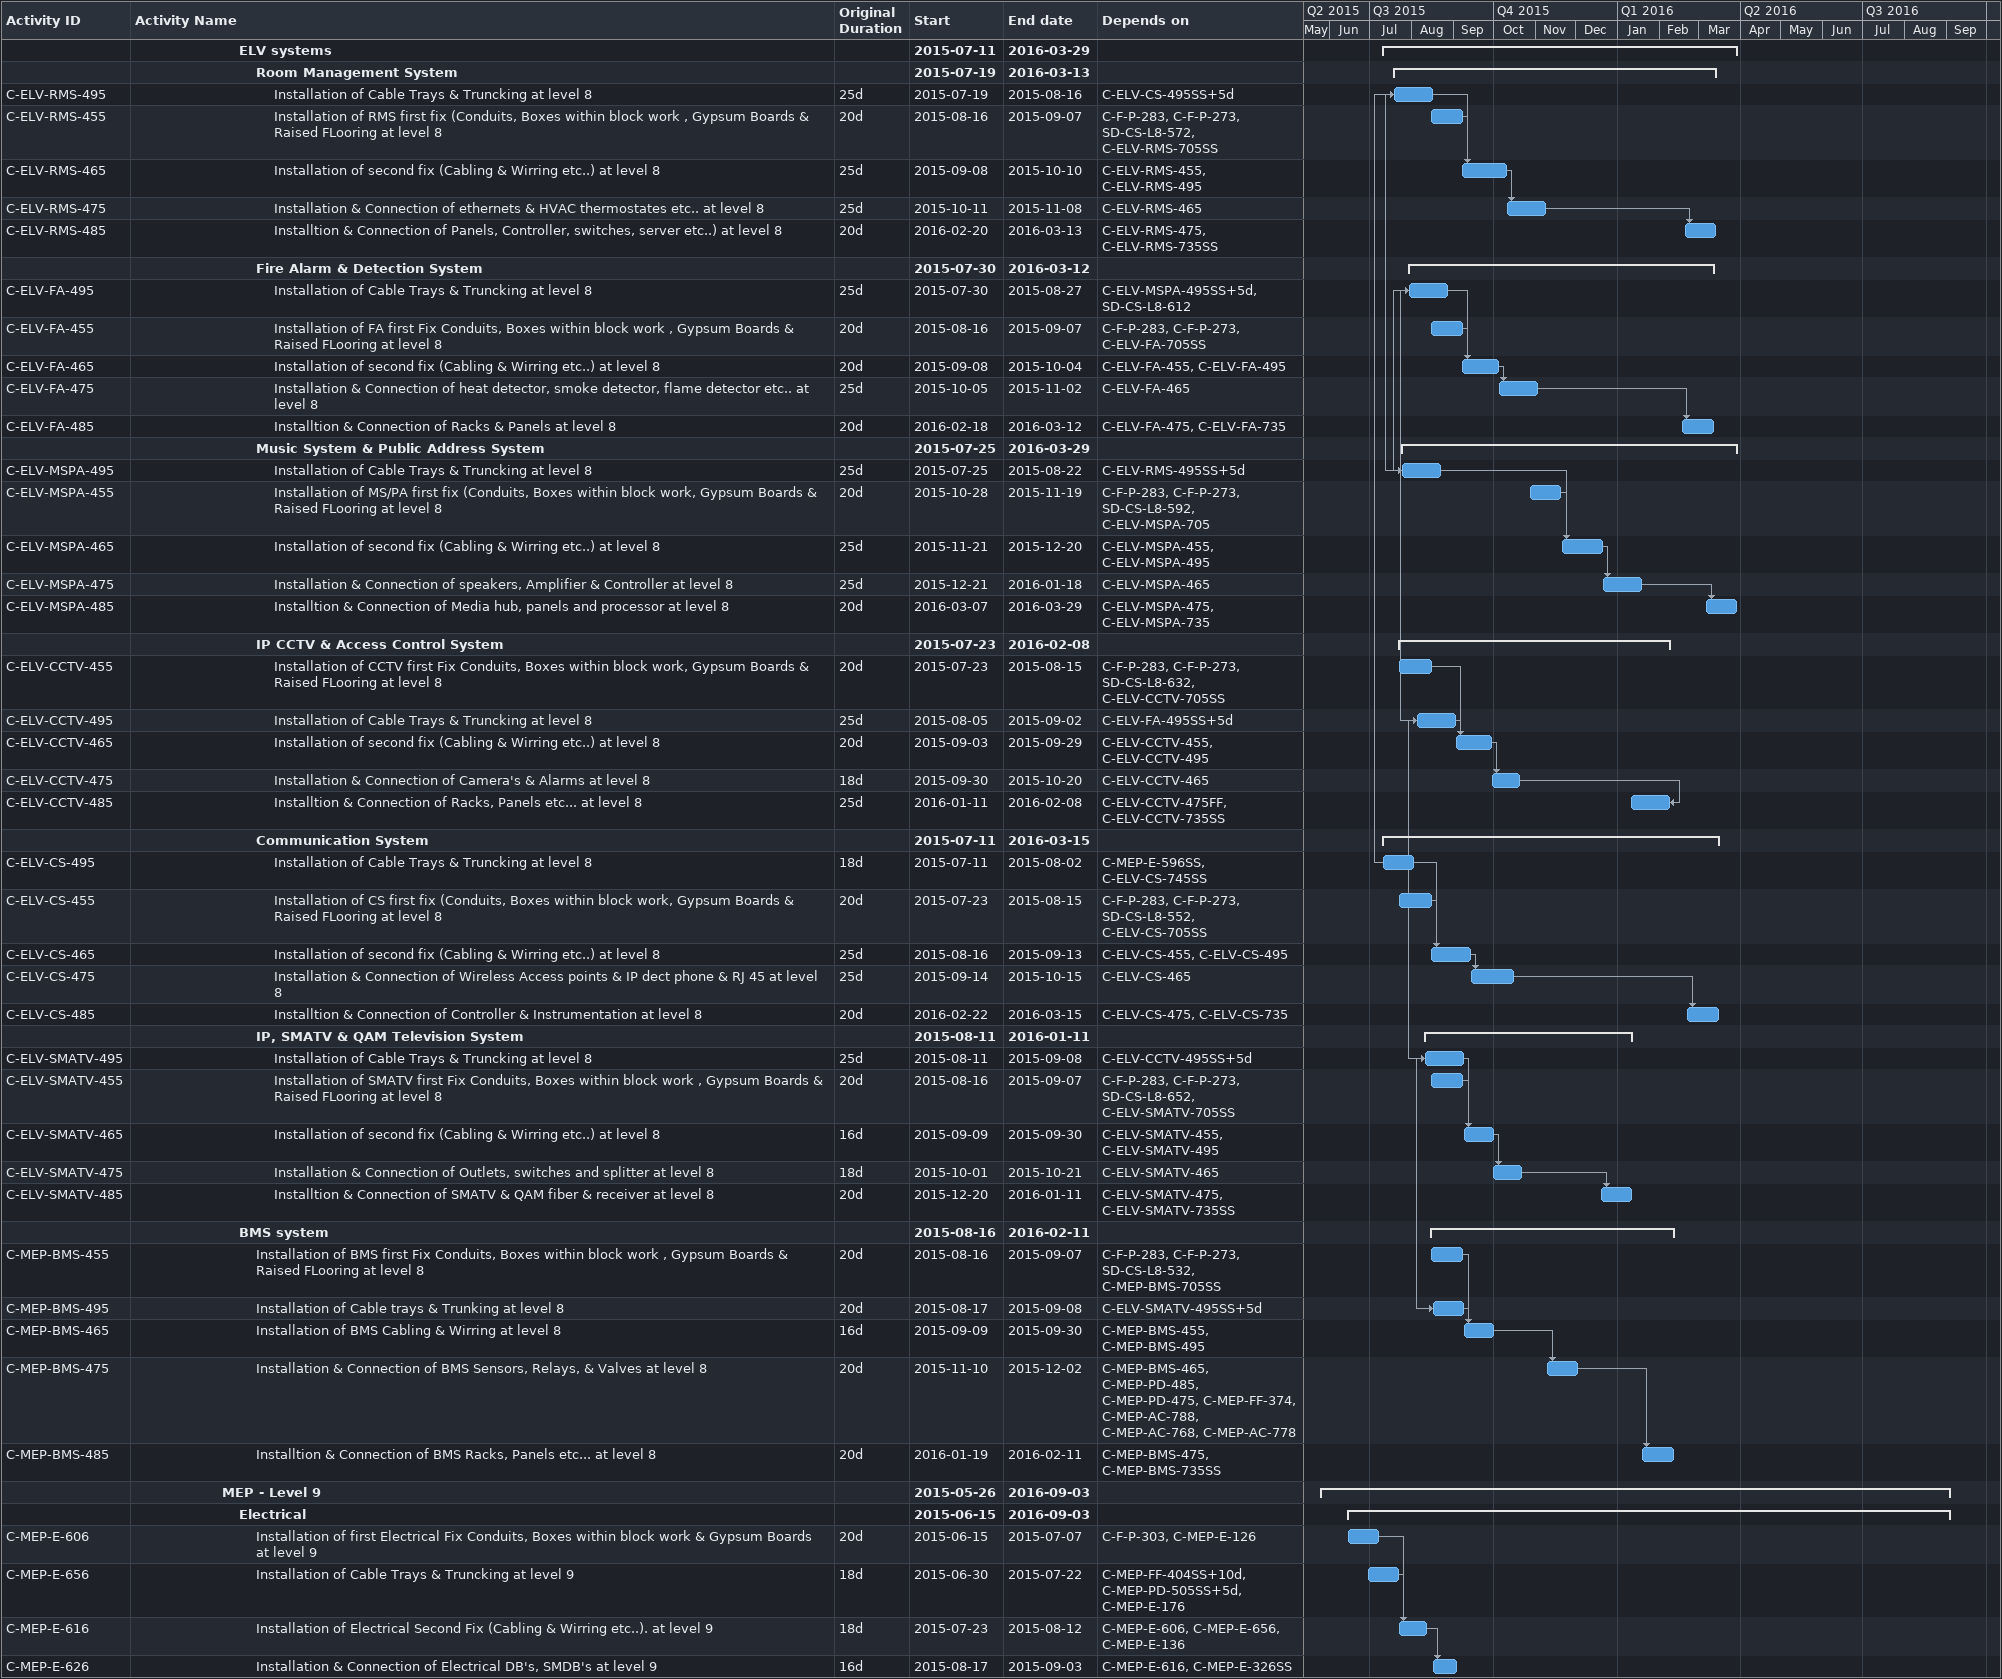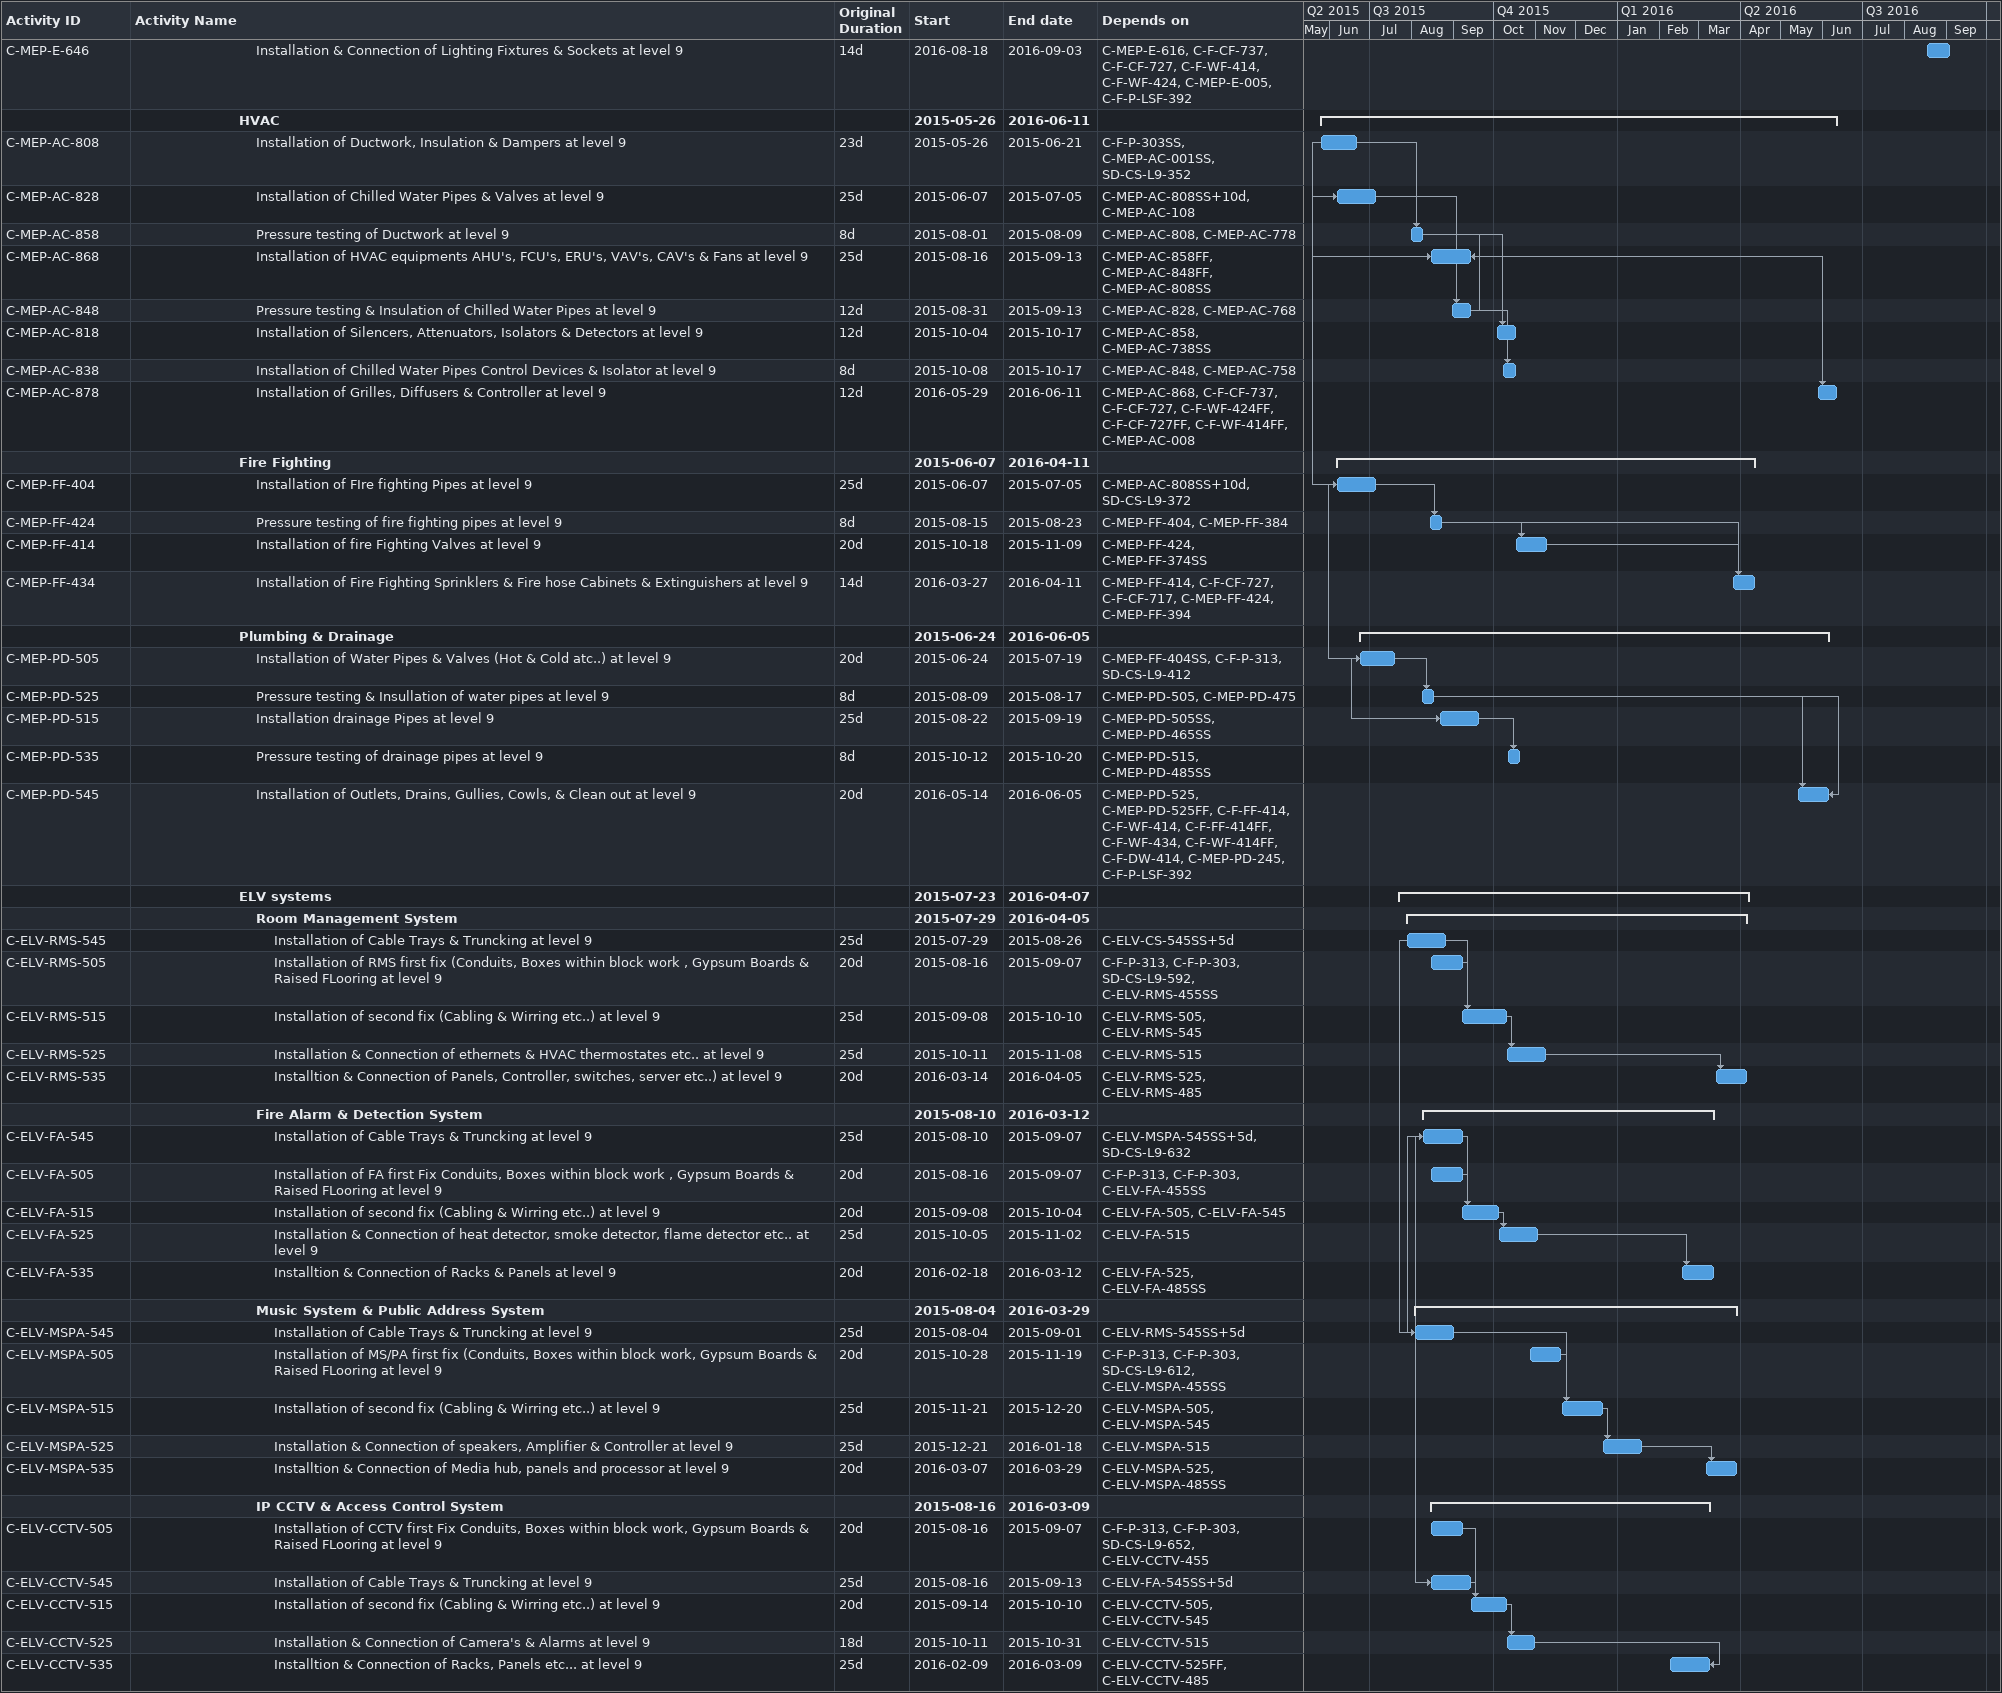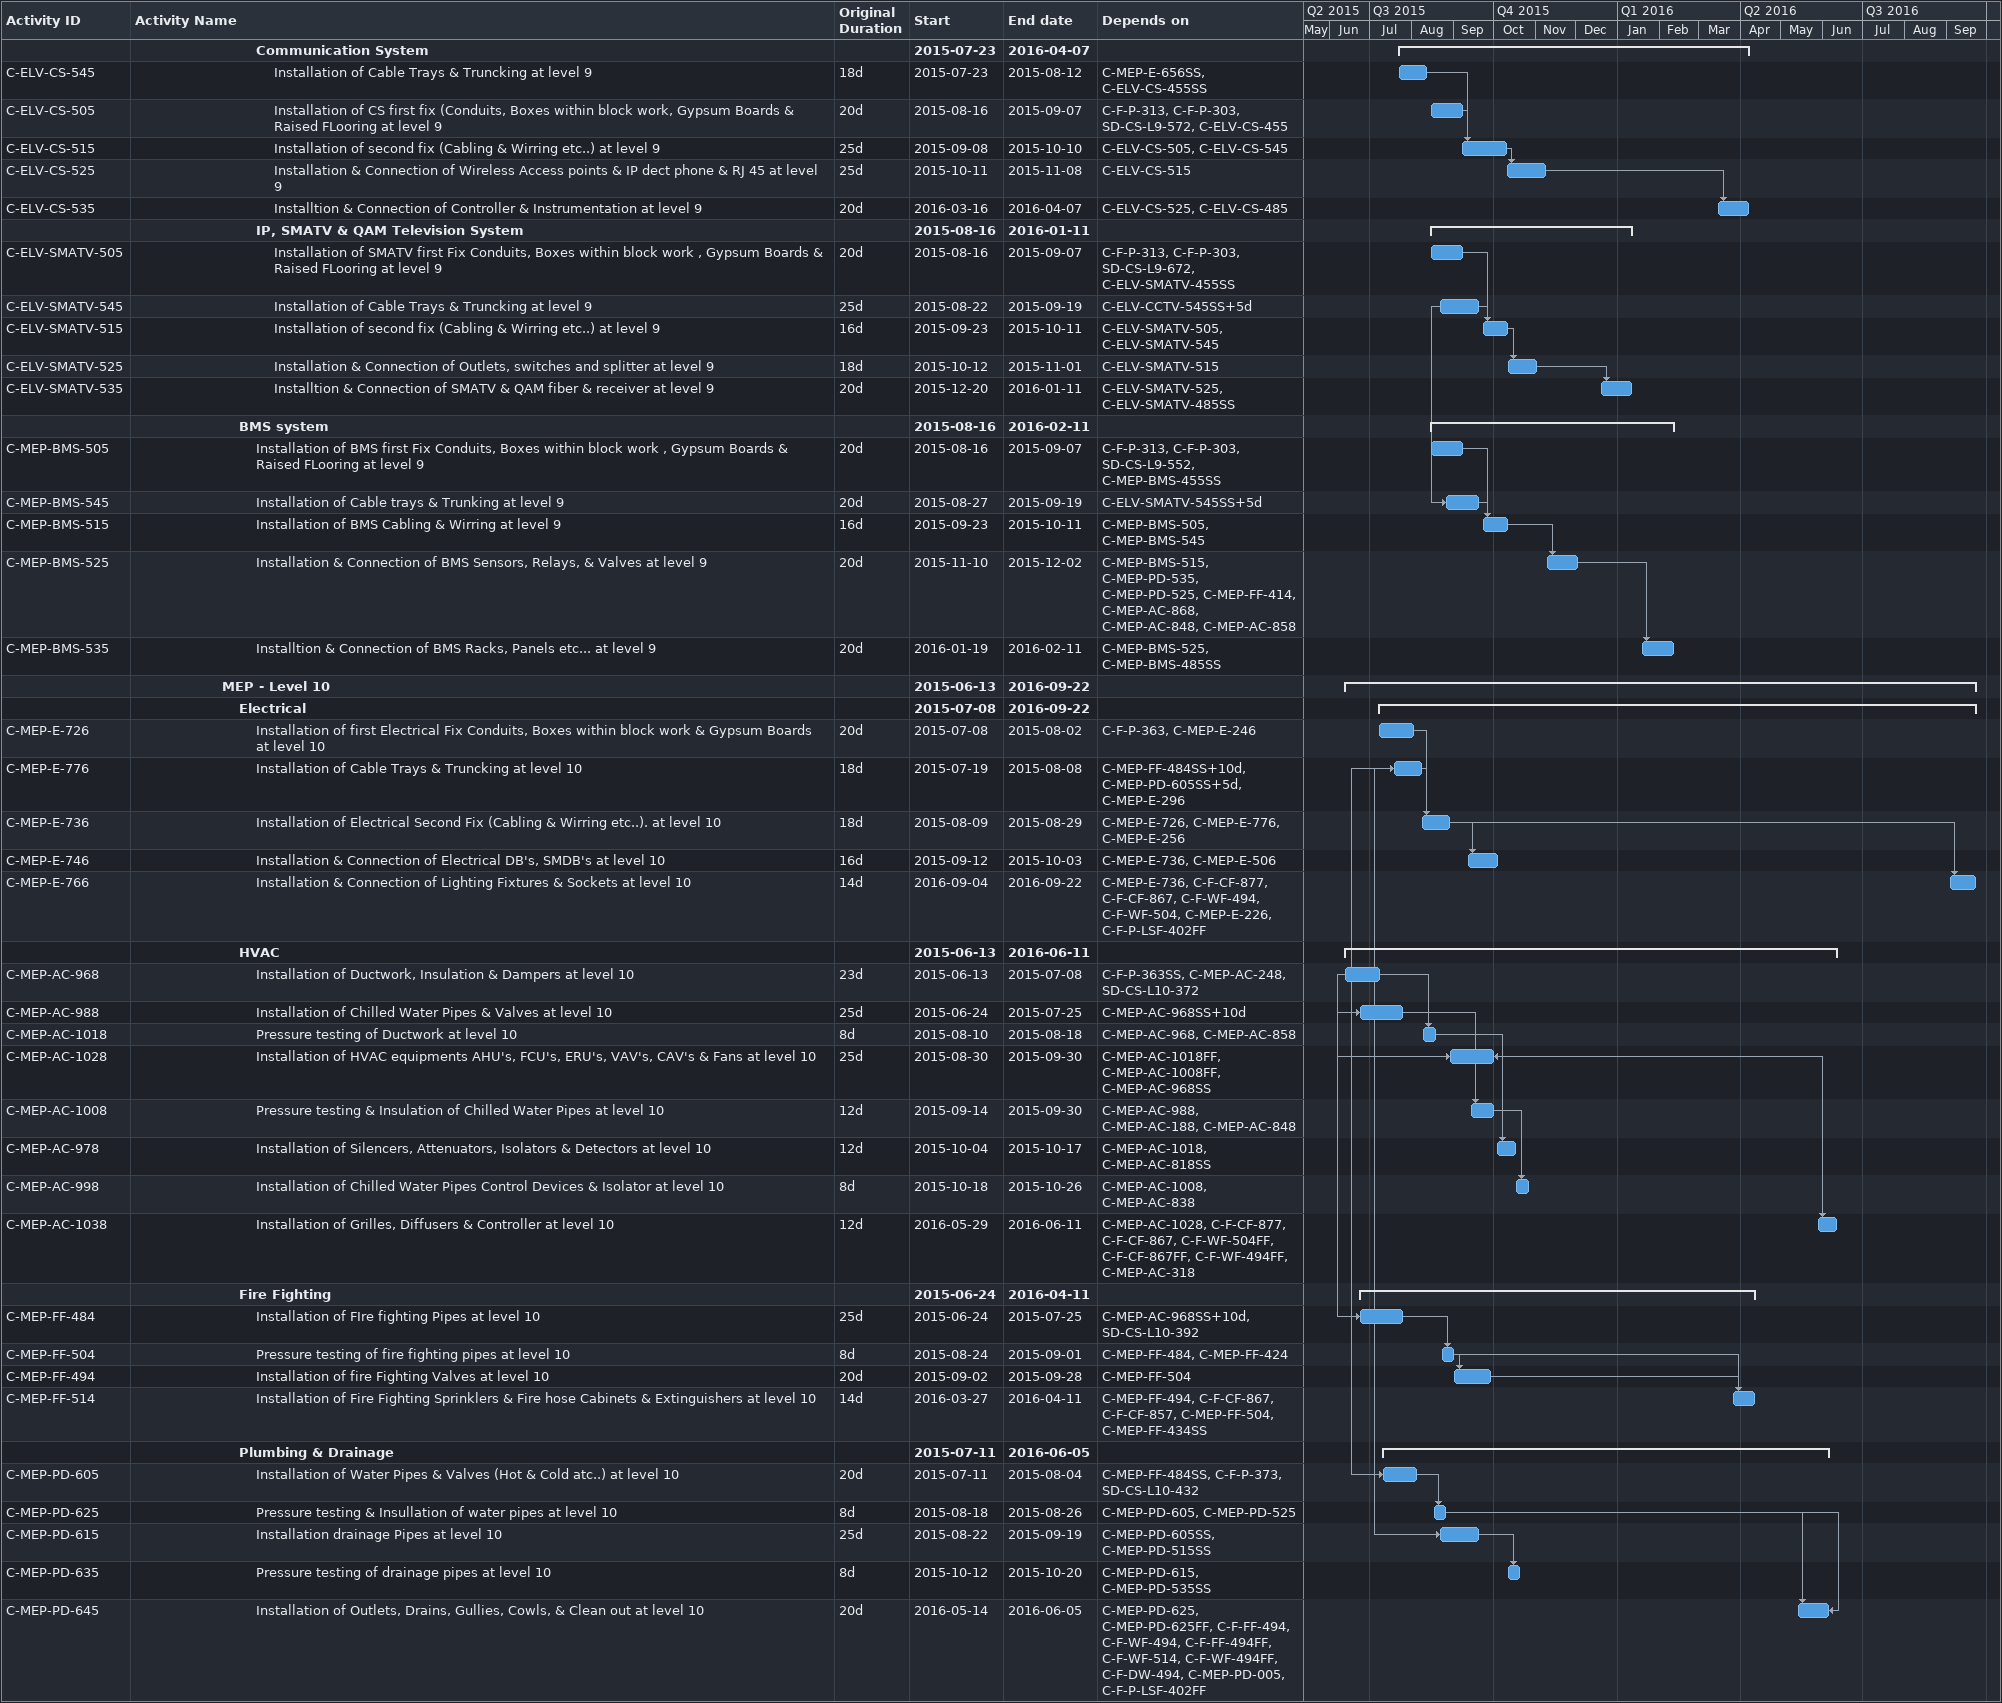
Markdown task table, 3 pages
| ID | Level | Task | Original duration | Start | Finish | Predecessors |
|---|---|---|---|---|---|---|
|  | 7 | **ELV systems** |  | 2015-07-11 | 2016-03-29 |  |
|  | 8 | **Room Management System** |  | 2015-07-19 | 2016-03-13 |  |
| C-ELV-RMS-495 | 9 | Installation of Cable Trays & Truncking at level 8 | 25d | 2015-07-19 | 2015-08-16 | C-ELV-CS-495SS+5d |
| C-ELV-RMS-455 | 9 | Installation of RMS first fix (Conduits, Boxes within block work , Gypsum Boards & Raised FLooring at level 8 | 20d | 2015-08-16 | 2015-09-07 | C-F-P-283, C-F-P-273, SD-CS-L8-572, C-ELV-RMS-705SS |
| C-ELV-RMS-465 | 9 | Installation of second fix (Cabling & Wirring etc..) at level 8 | 25d | 2015-09-08 | 2015-10-10 | C-ELV-RMS-455, C-ELV-RMS-495 |
| C-ELV-RMS-475 | 9 | Installation & Connection of ethernets & HVAC thermostates etc.. at level 8 | 25d | 2015-10-11 | 2015-11-08 | C-ELV-RMS-465 |
| C-ELV-RMS-485 | 9 | Installtion & Connection of Panels, Controller, switches, server etc..) at level 8 | 20d | 2016-02-20 | 2016-03-13 | C-ELV-RMS-475, C-ELV-RMS-735SS |
|  | 8 | **Fire Alarm & Detection System** |  | 2015-07-30 | 2016-03-12 |  |
| C-ELV-FA-495 | 9 | Installation of Cable Trays & Truncking at level 8 | 25d | 2015-07-30 | 2015-08-27 | C-ELV-MSPA-495SS+5d, SD-CS-L8-612 |
| C-ELV-FA-455 | 9 | Installation of FA first Fix Conduits, Boxes within block work , Gypsum Boards & Raised FLooring at level 8 | 20d | 2015-08-16 | 2015-09-07 | C-F-P-283, C-F-P-273, C-ELV-FA-705SS |
| C-ELV-FA-465 | 9 | Installation of second fix (Cabling & Wirring etc..) at level 8 | 20d | 2015-09-08 | 2015-10-04 | C-ELV-FA-455, C-ELV-FA-495 |
| C-ELV-FA-475 | 9 | Installation & Connection of heat detector, smoke detector, flame detector etc.. at level 8 | 25d | 2015-10-05 | 2015-11-02 | C-ELV-FA-465 |
| C-ELV-FA-485 | 9 | Installtion & Connection of Racks & Panels at level 8 | 20d | 2016-02-18 | 2016-03-12 | C-ELV-FA-475, C-ELV-FA-735 |
|  | 8 | **Music System & Public Address System** |  | 2015-07-25 | 2016-03-29 |  |
| C-ELV-MSPA-495 | 9 | Installation of Cable Trays & Truncking at level 8 | 25d | 2015-07-25 | 2015-08-22 | C-ELV-RMS-495SS+5d |
| C-ELV-MSPA-455 | 9 | Installation of MS/PA first fix (Conduits, Boxes within block work, Gypsum Boards & Raised FLooring at level 8 | 20d | 2015-10-28 | 2015-11-19 | C-F-P-283, C-F-P-273, SD-CS-L8-592, C-ELV-MSPA-705 |
| C-ELV-MSPA-465 | 9 | Installation of second fix (Cabling & Wirring etc..) at level 8 | 25d | 2015-11-21 | 2015-12-20 | C-ELV-MSPA-455, C-ELV-MSPA-495 |
| C-ELV-MSPA-475 | 9 | Installation & Connection of speakers, Amplifier & Controller at level 8 | 25d | 2015-12-21 | 2016-01-18 | C-ELV-MSPA-465 |
| C-ELV-MSPA-485 | 9 | Installtion & Connection of Media hub, panels and processor at level 8 | 20d | 2016-03-07 | 2016-03-29 | C-ELV-MSPA-475, C-ELV-MSPA-735 |
|  | 8 | **IP CCTV & Access Control System** |  | 2015-07-23 | 2016-02-08 |  |
| C-ELV-CCTV-455 | 9 | Installation of CCTV first Fix Conduits, Boxes within block work, Gypsum Boards & Raised FLooring at level 8 | 20d | 2015-07-23 | 2015-08-15 | C-F-P-283, C-F-P-273, SD-CS-L8-632, C-ELV-CCTV-705SS |
| C-ELV-CCTV-495 | 9 | Installation of Cable Trays & Truncking at level 8 | 25d | 2015-08-05 | 2015-09-02 | C-ELV-FA-495SS+5d |
| C-ELV-CCTV-465 | 9 | Installation of second fix (Cabling & Wirring etc..) at level 8 | 20d | 2015-09-03 | 2015-09-29 | C-ELV-CCTV-455, C-ELV-CCTV-495 |
| C-ELV-CCTV-475 | 9 | Installation & Connection of Camera's & Alarms at level 8 | 18d | 2015-09-30 | 2015-10-20 | C-ELV-CCTV-465 |
| C-ELV-CCTV-485 | 9 | Installtion & Connection of Racks, Panels etc... at level 8 | 25d | 2016-01-11 | 2016-02-08 | C-ELV-CCTV-475FF, C-ELV-CCTV-735SS |
|  | 8 | **Communication System** |  | 2015-07-11 | 2016-03-15 |  |
| C-ELV-CS-495 | 9 | Installation of Cable Trays & Truncking at level 8 | 18d | 2015-07-11 | 2015-08-02 | C-MEP-E-596SS, C-ELV-CS-745SS |
| C-ELV-CS-455 | 9 | Installation of CS first fix (Conduits, Boxes within block work, Gypsum Boards & Raised FLooring at level 8 | 20d | 2015-07-23 | 2015-08-15 | C-F-P-283, C-F-P-273, SD-CS-L8-552, C-ELV-CS-705SS |
| C-ELV-CS-465 | 9 | Installation of second fix (Cabling & Wirring etc..) at level 8 | 25d | 2015-08-16 | 2015-09-13 | C-ELV-CS-455, C-ELV-CS-495 |
| C-ELV-CS-475 | 9 | Installation & Connection of Wireless Access points & IP dect phone & RJ 45 at level 8 | 25d | 2015-09-14 | 2015-10-15 | C-ELV-CS-465 |
| C-ELV-CS-485 | 9 | Installtion & Connection of Controller & Instrumentation at level 8 | 20d | 2016-02-22 | 2016-03-15 | C-ELV-CS-475, C-ELV-CS-735 |
|  | 8 | **IP, SMATV & QAM Television System** |  | 2015-08-11 | 2016-01-11 |  |
| C-ELV-SMATV-495 | 9 | Installation of Cable Trays & Truncking at level 8 | 25d | 2015-08-11 | 2015-09-08 | C-ELV-CCTV-495SS+5d |
| C-ELV-SMATV-455 | 9 | Installation of SMATV first Fix Conduits, Boxes within block work , Gypsum Boards & Raised FLooring at level 8 | 20d | 2015-08-16 | 2015-09-07 | C-F-P-283, C-F-P-273, SD-CS-L8-652, C-ELV-SMATV-705SS |
| C-ELV-SMATV-465 | 9 | Installation of second fix (Cabling & Wirring etc..) at level 8 | 16d | 2015-09-09 | 2015-09-30 | C-ELV-SMATV-455, C-ELV-SMATV-495 |
| C-ELV-SMATV-475 | 9 | Installation & Connection of Outlets, switches and splitter at level 8 | 18d | 2015-10-01 | 2015-10-21 | C-ELV-SMATV-465 |
| C-ELV-SMATV-485 | 9 | Installtion & Connection of SMATV & QAM fiber & receiver at level 8 | 20d | 2015-12-20 | 2016-01-11 | C-ELV-SMATV-475, C-ELV-SMATV-735SS |
|  | 7 | **BMS system** |  | 2015-08-16 | 2016-02-11 |  |
| C-MEP-BMS-455 | 8 | Installation of BMS first Fix Conduits, Boxes within block work , Gypsum Boards & Raised FLooring at level 8 | 20d | 2015-08-16 | 2015-09-07 | C-F-P-283, C-F-P-273, SD-CS-L8-532, C-MEP-BMS-705SS |
| C-MEP-BMS-495 | 8 | Installation of Cable trays & Trunking at level 8 | 20d | 2015-08-17 | 2015-09-08 | C-ELV-SMATV-495SS+5d |
| C-MEP-BMS-465 | 8 | Installation of BMS Cabling & Wirring at level 8 | 16d | 2015-09-09 | 2015-09-30 | C-MEP-BMS-455, C-MEP-BMS-495 |
| C-MEP-BMS-475 | 8 | Installation & Connection of BMS Sensors, Relays, & Valves at level 8 | 20d | 2015-11-10 | 2015-12-02 | C-MEP-BMS-465, C-MEP-PD-485, C-MEP-PD-475, C-MEP-FF-374, C-MEP-AC-788, C-MEP-AC-768, C-MEP-AC-778 |
| C-MEP-BMS-485 | 8 | Installtion & Connection of BMS Racks, Panels etc... at level 8 | 20d | 2016-01-19 | 2016-02-11 | C-MEP-BMS-475, C-MEP-BMS-735SS |
|  | 6 | **MEP - Level 9** |  | 2015-05-26 | 2016-09-03 |  |
|  | 7 | **Electrical** |  | 2015-06-15 | 2016-09-03 |  |
| C-MEP-E-606 | 8 | Installation of first Electrical Fix Conduits, Boxes within block work & Gypsum Boards at level 9 | 20d | 2015-06-15 | 2015-07-07 | C-F-P-303, C-MEP-E-126 |
| C-MEP-E-656 | 8 | Installation of Cable Trays & Truncking at level 9 | 18d | 2015-06-30 | 2015-07-22 | C-MEP-FF-404SS+10d, C-MEP-PD-505SS+5d, C-MEP-E-176 |
| C-MEP-E-616 | 8 | Installation of Electrical Second Fix (Cabling & Wirring etc..). at level 9 | 18d | 2015-07-23 | 2015-08-12 | C-MEP-E-606, C-MEP-E-656, C-MEP-E-136 |
| C-MEP-E-626 | 8 | Installation & Connection of Electrical DB's, SMDB's at level 9 | 16d | 2015-08-17 | 2015-09-03 | C-MEP-E-616, C-MEP-E-326SS |
| C-MEP-E-646 | 8 | Installation & Connection of Lighting Fixtures & Sockets at level 9 | 14d | 2016-08-18 | 2016-09-03 | C-MEP-E-616, C-F-CF-737, C-F-CF-727, C-F-WF-414, C-F-WF-424, C-MEP-E-005, C-F-P-LSF-392 |
|  | 7 | **HVAC** |  | 2015-05-26 | 2016-06-11 |  |
| C-MEP-AC-808 | 8 | Installation of Ductwork, Insulation & Dampers at level 9 | 23d | 2015-05-26 | 2015-06-21 | C-F-P-303SS, C-MEP-AC-001SS, SD-CS-L9-352 |
| C-MEP-AC-828 | 8 | Installation of Chilled Water Pipes & Valves at level 9 | 25d | 2015-06-07 | 2015-07-05 | C-MEP-AC-808SS+10d, C-MEP-AC-108 |
| C-MEP-AC-858 | 8 | Pressure testing of Ductwork at level 9 | 8d | 2015-08-01 | 2015-08-09 | C-MEP-AC-808, C-MEP-AC-778 |
| C-MEP-AC-868 | 8 | Installation of HVAC equipments AHU's, FCU's, ERU's, VAV's, CAV's & Fans at level 9 | 25d | 2015-08-16 | 2015-09-13 | C-MEP-AC-858FF, C-MEP-AC-848FF, C-MEP-AC-808SS |
| C-MEP-AC-848 | 8 | Pressure testing & Insulation of Chilled Water Pipes at level 9 | 12d | 2015-08-31 | 2015-09-13 | C-MEP-AC-828, C-MEP-AC-768 |
| C-MEP-AC-818 | 8 | Installation of Silencers, Attenuators, Isolators & Detectors at level 9 | 12d | 2015-10-04 | 2015-10-17 | C-MEP-AC-858, C-MEP-AC-738SS |
| C-MEP-AC-838 | 8 | Installation of Chilled Water Pipes Control Devices & Isolator at level 9 | 8d | 2015-10-08 | 2015-10-17 | C-MEP-AC-848, C-MEP-AC-758 |
| C-MEP-AC-878 | 8 | Installation of Grilles, Diffusers & Controller at level 9 | 12d | 2016-05-29 | 2016-06-11 | C-MEP-AC-868, C-F-CF-737, C-F-CF-727, C-F-WF-424FF, C-F-CF-727FF, C-F-WF-414FF, C-MEP-AC-008 |
|  | 7 | **Fire Fighting** |  | 2015-06-07 | 2016-04-11 |  |
| C-MEP-FF-404 | 8 | Installation of FIre fighting Pipes at level 9 | 25d | 2015-06-07 | 2015-07-05 | C-MEP-AC-808SS+10d, SD-CS-L9-372 |
| C-MEP-FF-424 | 8 | Pressure testing of fire fighting pipes at level 9 | 8d | 2015-08-15 | 2015-08-23 | C-MEP-FF-404, C-MEP-FF-384 |
| C-MEP-FF-414 | 8 | Installation of fire Fighting Valves at level 9 | 20d | 2015-10-18 | 2015-11-09 | C-MEP-FF-424, C-MEP-FF-374SS |
| C-MEP-FF-434 | 8 | Installation of Fire Fighting Sprinklers & Fire hose Cabinets & Extinguishers at level 9 | 14d | 2016-03-27 | 2016-04-11 | C-MEP-FF-414, C-F-CF-727, C-F-CF-717, C-MEP-FF-424, C-MEP-FF-394 |
|  | 7 | **Plumbing & Drainage** |  | 2015-06-24 | 2016-06-05 |  |
| C-MEP-PD-505 | 8 | Installation of Water Pipes & Valves (Hot & Cold atc..) at level 9 | 20d | 2015-06-24 | 2015-07-19 | C-MEP-FF-404SS, C-F-P-313, SD-CS-L9-412 |
| C-MEP-PD-525 | 8 | Pressure testing & Insullation of water pipes at level 9 | 8d | 2015-08-09 | 2015-08-17 | C-MEP-PD-505, C-MEP-PD-475 |
| C-MEP-PD-515 | 8 | Installation drainage Pipes at level 9 | 25d | 2015-08-22 | 2015-09-19 | C-MEP-PD-505SS, C-MEP-PD-465SS |
| C-MEP-PD-535 | 8 | Pressure testing of drainage pipes at level 9 | 8d | 2015-10-12 | 2015-10-20 | C-MEP-PD-515, C-MEP-PD-485SS |
| C-MEP-PD-545 | 8 | Installation of Outlets, Drains, Gullies, Cowls, & Clean out at level 9 | 20d | 2016-05-14 | 2016-06-05 | C-MEP-PD-525, C-MEP-PD-525FF, C-F-FF-414, C-F-WF-414, C-F-FF-414FF, C-F-WF-434, C-F-WF-414FF, C-F-DW-414, C-MEP-PD-245, C-F-P-LSF-392 |
|  | 7 | **ELV systems** |  | 2015-07-23 | 2016-04-07 |  |
|  | 8 | **Room Management System** |  | 2015-07-29 | 2016-04-05 |  |
| C-ELV-RMS-545 | 9 | Installation of Cable Trays & Truncking at level 9 | 25d | 2015-07-29 | 2015-08-26 | C-ELV-CS-545SS+5d |
| C-ELV-RMS-505 | 9 | Installation of RMS first fix (Conduits, Boxes within block work , Gypsum Boards & Raised FLooring at level 9 | 20d | 2015-08-16 | 2015-09-07 | C-F-P-313, C-F-P-303, SD-CS-L9-592, C-ELV-RMS-455SS |
| C-ELV-RMS-515 | 9 | Installation of second fix (Cabling & Wirring etc..) at level 9 | 25d | 2015-09-08 | 2015-10-10 | C-ELV-RMS-505, C-ELV-RMS-545 |
| C-ELV-RMS-525 | 9 | Installation & Connection of ethernets & HVAC thermostates etc.. at level 9 | 25d | 2015-10-11 | 2015-11-08 | C-ELV-RMS-515 |
| C-ELV-RMS-535 | 9 | Installtion & Connection of Panels, Controller, switches, server etc..) at level 9 | 20d | 2016-03-14 | 2016-04-05 | C-ELV-RMS-525, C-ELV-RMS-485 |
|  | 8 | **Fire Alarm & Detection System** |  | 2015-08-10 | 2016-03-12 |  |
| C-ELV-FA-545 | 9 | Installation of Cable Trays & Truncking at level 9 | 25d | 2015-08-10 | 2015-09-07 | C-ELV-MSPA-545SS+5d, SD-CS-L9-632 |
| C-ELV-FA-505 | 9 | Installation of FA first Fix Conduits, Boxes within block work , Gypsum Boards & Raised FLooring at level 9 | 20d | 2015-08-16 | 2015-09-07 | C-F-P-313, C-F-P-303, C-ELV-FA-455SS |
| C-ELV-FA-515 | 9 | Installation of second fix (Cabling & Wirring etc..) at level 9 | 20d | 2015-09-08 | 2015-10-04 | C-ELV-FA-505, C-ELV-FA-545 |
| C-ELV-FA-525 | 9 | Installation & Connection of heat detector, smoke detector, flame detector etc.. at level 9 | 25d | 2015-10-05 | 2015-11-02 | C-ELV-FA-515 |
| C-ELV-FA-535 | 9 | Installtion & Connection of Racks & Panels at level 9 | 20d | 2016-02-18 | 2016-03-12 | C-ELV-FA-525, C-ELV-FA-485SS |
|  | 8 | **Music System & Public Address System** |  | 2015-08-04 | 2016-03-29 |  |
| C-ELV-MSPA-545 | 9 | Installation of Cable Trays & Truncking at level 9 | 25d | 2015-08-04 | 2015-09-01 | C-ELV-RMS-545SS+5d |
| C-ELV-MSPA-505 | 9 | Installation of MS/PA first fix (Conduits, Boxes within block work, Gypsum Boards & Raised FLooring at level 9 | 20d | 2015-10-28 | 2015-11-19 | C-F-P-313, C-F-P-303, SD-CS-L9-612, C-ELV-MSPA-455SS |
| C-ELV-MSPA-515 | 9 | Installation of second fix (Cabling & Wirring etc..) at level 9 | 25d | 2015-11-21 | 2015-12-20 | C-ELV-MSPA-505, C-ELV-MSPA-545 |
| C-ELV-MSPA-525 | 9 | Installation & Connection of speakers, Amplifier & Controller at level 9 | 25d | 2015-12-21 | 2016-01-18 | C-ELV-MSPA-515 |
| C-ELV-MSPA-535 | 9 | Installtion & Connection of Media hub, panels and processor at level 9 | 20d | 2016-03-07 | 2016-03-29 | C-ELV-MSPA-525, C-ELV-MSPA-485SS |
|  | 8 | **IP CCTV & Access Control System** |  | 2015-08-16 | 2016-03-09 |  |
| C-ELV-CCTV-505 | 9 | Installation of CCTV first Fix Conduits, Boxes within block work, Gypsum Boards & Raised FLooring at level 9 | 20d | 2015-08-16 | 2015-09-07 | C-F-P-313, C-F-P-303, SD-CS-L9-652, C-ELV-CCTV-455 |
| C-ELV-CCTV-545 | 9 | Installation of Cable Trays & Truncking at level 9 | 25d | 2015-08-16 | 2015-09-13 | C-ELV-FA-545SS+5d |
| C-ELV-CCTV-515 | 9 | Installation of second fix (Cabling & Wirring etc..) at level 9 | 20d | 2015-09-14 | 2015-10-10 | C-ELV-CCTV-505, C-ELV-CCTV-545 |
| C-ELV-CCTV-525 | 9 | Installation & Connection of Camera's & Alarms at level 9 | 18d | 2015-10-11 | 2015-10-31 | C-ELV-CCTV-515 |
| C-ELV-CCTV-535 | 9 | Installtion & Connection of Racks, Panels etc... at level 9 | 25d | 2016-02-09 | 2016-03-09 | C-ELV-CCTV-525FF, C-ELV-CCTV-485 |
|  | 8 | **Communication System** |  | 2015-07-23 | 2016-04-07 |  |
| C-ELV-CS-545 | 9 | Installation of Cable Trays & Truncking at level 9 | 18d | 2015-07-23 | 2015-08-12 | C-MEP-E-656SS, C-ELV-CS-455SS |
| C-ELV-CS-505 | 9 | Installation of CS first fix (Conduits, Boxes within block work, Gypsum Boards & Raised FLooring at level 9 | 20d | 2015-08-16 | 2015-09-07 | C-F-P-313, C-F-P-303, SD-CS-L9-572, C-ELV-CS-455 |
| C-ELV-CS-515 | 9 | Installation of second fix (Cabling & Wirring etc..) at level 9 | 25d | 2015-09-08 | 2015-10-10 | C-ELV-CS-505, C-ELV-CS-545 |
| C-ELV-CS-525 | 9 | Installation & Connection of Wireless Access points & IP dect phone & RJ 45 at level 9 | 25d | 2015-10-11 | 2015-11-08 | C-ELV-CS-515 |
| C-ELV-CS-535 | 9 | Installtion & Connection of Controller & Instrumentation at level 9 | 20d | 2016-03-16 | 2016-04-07 | C-ELV-CS-525, C-ELV-CS-485 |
|  | 8 | **IP, SMATV & QAM Television System** |  | 2015-08-16 | 2016-01-11 |  |
| C-ELV-SMATV-505 | 9 | Installation of SMATV first Fix Conduits, Boxes within block work , Gypsum Boards & Raised FLooring at level 9 | 20d | 2015-08-16 | 2015-09-07 | C-F-P-313, C-F-P-303, SD-CS-L9-672, C-ELV-SMATV-455SS |
| C-ELV-SMATV-545 | 9 | Installation of Cable Trays & Truncking at level 9 | 25d | 2015-08-22 | 2015-09-19 | C-ELV-CCTV-545SS+5d |
| C-ELV-SMATV-515 | 9 | Installation of second fix (Cabling & Wirring etc..) at level 9 | 16d | 2015-09-23 | 2015-10-11 | C-ELV-SMATV-505, C-ELV-SMATV-545 |
| C-ELV-SMATV-525 | 9 | Installation & Connection of Outlets, switches and splitter at level 9 | 18d | 2015-10-12 | 2015-11-01 | C-ELV-SMATV-515 |
| C-ELV-SMATV-535 | 9 | Installtion & Connection of SMATV & QAM fiber & receiver at level 9 | 20d | 2015-12-20 | 2016-01-11 | C-ELV-SMATV-525, C-ELV-SMATV-485SS |
|  | 7 | **BMS system** |  | 2015-08-16 | 2016-02-11 |  |
| C-MEP-BMS-505 | 8 | Installation of BMS first Fix Conduits, Boxes within block work , Gypsum Boards & Raised FLooring at level 9 | 20d | 2015-08-16 | 2015-09-07 | C-F-P-313, C-F-P-303, SD-CS-L9-552, C-MEP-BMS-455SS |
| C-MEP-BMS-545 | 8 | Installation of Cable trays & Trunking at level 9 | 20d | 2015-08-27 | 2015-09-19 | C-ELV-SMATV-545SS+5d |
| C-MEP-BMS-515 | 8 | Installation of BMS Cabling & Wirring at level 9 | 16d | 2015-09-23 | 2015-10-11 | C-MEP-BMS-505, C-MEP-BMS-545 |
| C-MEP-BMS-525 | 8 | Installation & Connection of BMS Sensors, Relays, & Valves at level 9 | 20d | 2015-11-10 | 2015-12-02 | C-MEP-BMS-515, C-MEP-PD-535, C-MEP-PD-525, C-MEP-FF-414, C-MEP-AC-868, C-MEP-AC-848, C-MEP-AC-858 |
| C-MEP-BMS-535 | 8 | Installtion & Connection of BMS Racks, Panels etc... at level 9 | 20d | 2016-01-19 | 2016-02-11 | C-MEP-BMS-525, C-MEP-BMS-485SS |
|  | 6 | **MEP - Level 10** |  | 2015-06-13 | 2016-09-22 |  |
|  | 7 | **Electrical** |  | 2015-07-08 | 2016-09-22 |  |
| C-MEP-E-726 | 8 | Installation of first Electrical Fix Conduits, Boxes within block work & Gypsum Boards at level 10 | 20d | 2015-07-08 | 2015-08-02 | C-F-P-363, C-MEP-E-246 |
| C-MEP-E-776 | 8 | Installation of Cable Trays & Truncking at level 10 | 18d | 2015-07-19 | 2015-08-08 | C-MEP-FF-484SS+10d, C-MEP-PD-605SS+5d, C-MEP-E-296 |
| C-MEP-E-736 | 8 | Installation of Electrical Second Fix (Cabling & Wirring etc..). at level 10 | 18d | 2015-08-09 | 2015-08-29 | C-MEP-E-726, C-MEP-E-776, C-MEP-E-256 |
| C-MEP-E-746 | 8 | Installation & Connection of Electrical DB's, SMDB's at level 10 | 16d | 2015-09-12 | 2015-10-03 | C-MEP-E-736, C-MEP-E-506 |
| C-MEP-E-766 | 8 | Installation & Connection of Lighting Fixtures & Sockets at level 10 | 14d | 2016-09-04 | 2016-09-22 | C-MEP-E-736, C-F-CF-877, C-F-CF-867, C-F-WF-494, C-F-WF-504, C-MEP-E-226, C-F-P-LSF-402FF |
|  | 7 | **HVAC** |  | 2015-06-13 | 2016-06-11 |  |
| C-MEP-AC-968 | 8 | Installation of Ductwork, Insulation & Dampers at level 10 | 23d | 2015-06-13 | 2015-07-08 | C-F-P-363SS, C-MEP-AC-248, SD-CS-L10-372 |
| C-MEP-AC-988 | 8 | Installation of Chilled Water Pipes & Valves at level 10 | 25d | 2015-06-24 | 2015-07-25 | C-MEP-AC-968SS+10d |
| C-MEP-AC-1018 | 8 | Pressure testing of Ductwork at level 10 | 8d | 2015-08-10 | 2015-08-18 | C-MEP-AC-968, C-MEP-AC-858 |
| C-MEP-AC-1028 | 8 | Installation of HVAC equipments AHU's, FCU's, ERU's, VAV's, CAV's & Fans at level 10 | 25d | 2015-08-30 | 2015-09-30 | C-MEP-AC-1018FF, C-MEP-AC-1008FF, C-MEP-AC-968SS |
| C-MEP-AC-1008 | 8 | Pressure testing & Insulation of Chilled Water Pipes at level 10 | 12d | 2015-09-14 | 2015-09-30 | C-MEP-AC-988, C-MEP-AC-188, C-MEP-AC-848 |
| C-MEP-AC-978 | 8 | Installation of Silencers, Attenuators, Isolators & Detectors at level 10 | 12d | 2015-10-04 | 2015-10-17 | C-MEP-AC-1018, C-MEP-AC-818SS |
| C-MEP-AC-998 | 8 | Installation of Chilled Water Pipes Control Devices & Isolator at level 10 | 8d | 2015-10-18 | 2015-10-26 | C-MEP-AC-1008, C-MEP-AC-838 |
| C-MEP-AC-1038 | 8 | Installation of Grilles, Diffusers & Controller at level 10 | 12d | 2016-05-29 | 2016-06-11 | C-MEP-AC-1028, C-F-CF-877, C-F-CF-867, C-F-WF-504FF, C-F-CF-867FF, C-F-WF-494FF, C-MEP-AC-318 |
|  | 7 | **Fire Fighting** |  | 2015-06-24 | 2016-04-11 |  |
| C-MEP-FF-484 | 8 | Installation of FIre fighting Pipes at level 10 | 25d | 2015-06-24 | 2015-07-25 | C-MEP-AC-968SS+10d, SD-CS-L10-392 |
| C-MEP-FF-504 | 8 | Pressure testing of fire fighting pipes at level 10 | 8d | 2015-08-24 | 2015-09-01 | C-MEP-FF-484, C-MEP-FF-424 |
| C-MEP-FF-494 | 8 | Installation of fire Fighting Valves at level 10 | 20d | 2015-09-02 | 2015-09-28 | C-MEP-FF-504 |
| C-MEP-FF-514 | 8 | Installation of Fire Fighting Sprinklers & Fire hose Cabinets & Extinguishers at level 10 | 14d | 2016-03-27 | 2016-04-11 | C-MEP-FF-494, C-F-CF-867, C-F-CF-857, C-MEP-FF-504, C-MEP-FF-434SS |
|  | 7 | **Plumbing & Drainage** |  | 2015-07-11 | 2016-06-05 |  |
| C-MEP-PD-605 | 8 | Installation of Water Pipes & Valves (Hot & Cold atc..) at level 10 | 20d | 2015-07-11 | 2015-08-04 | C-MEP-FF-484SS, C-F-P-373, SD-CS-L10-432 |
| C-MEP-PD-625 | 8 | Pressure testing & Insullation of water pipes at level 10 | 8d | 2015-08-18 | 2015-08-26 | C-MEP-PD-605, C-MEP-PD-525 |
| C-MEP-PD-615 | 8 | Installation drainage Pipes at level 10 | 25d | 2015-08-22 | 2015-09-19 | C-MEP-PD-605SS, C-MEP-PD-515SS |
| C-MEP-PD-635 | 8 | Pressure testing of drainage pipes at level 10 | 8d | 2015-10-12 | 2015-10-20 | C-MEP-PD-615, C-MEP-PD-535SS |
| C-MEP-PD-645 | 8 | Installation of Outlets, Drains, Gullies, Cowls, & Clean out at level 10 | 20d | 2016-05-14 | 2016-06-05 | C-MEP-PD-625, C-MEP-PD-625FF, C-F-FF-494, C-F-WF-494, C-F-FF-494FF, C-F-WF-514, C-F-WF-494FF, C-F-DW-494, C-MEP-PD-005, C-F-P-LSF-402FF |
